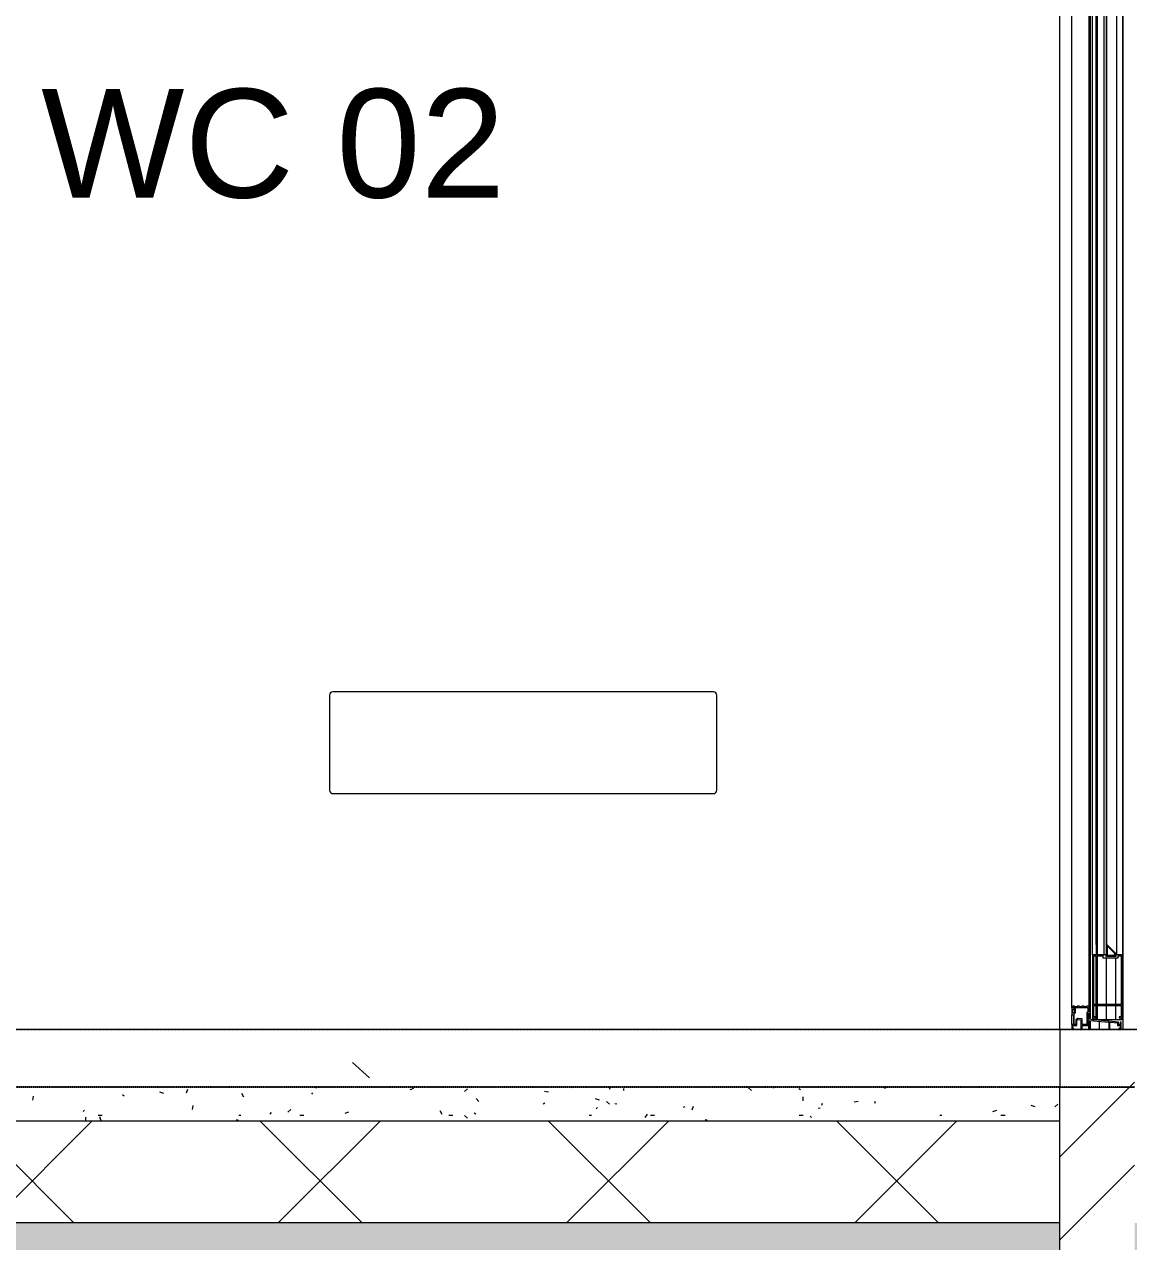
# Model space of a CAD drawing. Header units: millimetres. Extents: x -12186 to 152825, y -4386 to 9463.
# Drawn here: x 100770 to 102395, y -312 to 1480 of the extents above; entities that cross this region are included whole.
import ezdxf

# ---------------------------------------------------------------- set-up
doc = ezdxf.new("R2010")
doc.units = ezdxf.units.MM
doc.linetypes.add('1000 Dashed', pattern=[2, 1, -1])
doc.linetypes.add('Dash 1_5mm', pattern=[3, 1.5, -1.5])
for name, color, linetype, lineweight in [('A-AREA-IDEN', 2, 'Continuous', 5), ('A-DETL', 90, 'Continuous', 5), ('A-DETL-GENF', 92, 'Continuous', 5), ('A-DETL-MEDM', 33, 'Continuous', 18), ('A-DETL-THIN', 151, 'Continuous', 5), ('A-DOOR', 31, 'Continuous', 5), ('A-FLOR', 192, 'Continuous', 9), ('A-FLOR-LEVL', 51, 'Continuous', 5), ('A-FLOR-PATT', 8, 'Continuous', 9), ('A-WALL', 113, 'Continuous', 9), ('A-WALL-PATT', 111, 'Continuous', 9), ('P-SANR-FIXT', 6, 'Continuous', 5)]:
    doc.layers.add(name, color=color, linetype=linetype, lineweight=lineweight)
doc.styles.add('Arial_5', font='arial.ttf', dxfattribs={"height": 160})

# ---------------------------------------------------------------- blocks, each defined once
blk = doc.blocks.new('Washhandbasin - Washhandbasin-27262-Section 3')
at = {"layer": 'P-SANR-FIXT'}
for p, q in [((-6291.7, 492.2), (-6291.7, 352.2)), ((-5726.7, 497.2), (-6286.7, 497.2)), ((-5721.7, 352.2), (-5721.7, 492.2)), ((-6286.7, 347.2), (-5726.7, 347.2))]:
    blk.add_line(p, q, dxfattribs=at)
for centre, start, end in [((-6286.7, 492.2), 90, 180), ((-5726.7, 492.2), 0, 90), ((-6286.7, 352.2), 180, 270), ((-5726.7, 352.2), 270, 360)]:
    blk.add_arc(centre, 5, start, end, dxfattribs=at)
blk = doc.blocks.new('Door Aluminium - Single Opening Out with Cill - Door Aluminium Single Opening Out with Cill 900x2100-V336-Section 3')
at = {"layer": 'A-DOOR'}
for p, q in [((-5199.2, 32.1), (-5199.2, 2070)), ((-5124.2, 2070), (-5124.2, 0)), ((-5173.7, 25.4), (-5173.7, 2055)), ((-5171.9, 2055), (-5171.9, 14.4)), ((-5168.4, 110), (-5168.4, 1972)), ((-5161.7, 1974.1), (-5161.7, 110)), ((-5151.7, 110), (-5151.7, 1974.1)), ((-5148.4, 1972), (-5148.4, 110)), ((-5132.8, 110.2), (-5132.8, 1971.8)), ((-5124.4, 1972), (-5124.4, 110)), ((-5163.4, 125), (-5163.4, 1957)), ((-5147.7, 125.1), (-5147.7, 1956.9)), ((-5163.4, 110), (-5168.4, 110)), ((-5168.4, 110), (-5168.4, 15)), ((-5166.6, 36.8), (-5166.6, 108.2)), ((-5166.6, 108.2), (-5153.2, 108.2)), ((-5163.4, 125), (-5163.4, 110)), ((-5161.7, 125), (-5163.4, 125)), ((-5163.4, 36.6), (-5163.4, 108.2)), ((-5161.7, 110), (-5161.7, 125)), ((-5148.4, 110), (-5161.7, 110)), ((-5161.7, 110), (-5151.7, 110)), ((-5161.7, 108.2), (-5161.7, 36.6)), ((-5153.2, 108.2), (-5153.2, 105.6)), ((-5148.4, 107.4), (-5148.4, 110)), ((-5132.8, 110.2), (-5147.7, 125.1)), ((-5147.7, 125.1), (-5147.7, 107.9)), ((-5147.7, 107.9), (-5134.7, 107.9)), ((-5146.7, 108.9), (-5146.7, 122.7)), ((-5146.7, 122.7), (-5135.7, 111.7)), ((-5135.7, 108.9), (-5146.7, 108.9)), ((-5135.7, 111.7), (-5135.7, 108.9)), ((-5135.7, 108.9), (-5135.7, 111.7)), ((-5134.7, 107.9), (-5134.7, 110.2)), ((-5134.7, 110.2), (-5132.8, 110.2)), ((-5124.4, 110), (-5134.4, 110)), ((-5134.4, 110), (-5134.4, 107.4)), ((-5131, 105.6), (-5131, 108.2)), ((-5131, 108.2), (-5126.2, 108.2)), ((-5126.2, 108.2), (-5126.2, 36.8)), ((-5124.4, 15), (-5124.4, 110)), ((-5153.2, 105.6), (-5131, 105.6)), ((-5134.4, 107.4), (-5148.4, 107.4)), ((-5148.4, 105.6), (-5148.4, 36.8)), ((-5134.4, 36.8), (-5134.4, 105.6)), ((-5126.2, 36.8), (-5166.6, 36.8)), ((-5199.2, 32.5), (-5195.2, 32.5)), ((-5195.4, 32.1), (-5199.2, 32.1)), ((-5199.2, 32.1), (-5199.2, 21.6)), ((-5199.2, 21.6), (-5196.8, 21.6)), ((-5199.2, 7.4), (-5199.2, 21.6)), ((-5197.5, 24.3), (-5197.5, 29.3)), ((-5197.5, 29.3), (-5195.4, 29.3)), ((-5195.4, 24.3), (-5197.5, 24.3)), ((-5194.9, 34.4), (-5197.2, 34.4)), ((-5196.8, 21.6), (-5196.8, 7.4)), ((-5195.4, 29.3), (-5195.4, 32.1)), ((-5195.4, 7.4), (-5195.4, 24.3)), ((-5195.2, 32.5), (-5195.2, 24.3)), ((-5195.2, 24.3), (-5193.9, 24.3)), ((-5194.9, 33.4), (-5194.9, 34.4)), ((-5191.4, 33.4), (-5194.9, 33.4)), ((-5193.9, 32.5), (-5175.6, 32.5)), ((-5193.9, 24.3), (-5193.9, 32.5)), ((-5187.9, 34.4), (-5191.4, 34.4)), ((-5191.4, 34.4), (-5191.4, 33.4)), ((-5187.9, 33.4), (-5187.9, 34.4)), ((-5184.4, 33.4), (-5187.9, 33.4)), ((-5180.9, 34.4), (-5184.4, 34.4)), ((-5184.4, 34.4), (-5184.4, 33.4)), ((-5180.9, 33.4), (-5180.9, 34.4)), ((-5177.4, 33.4), (-5180.9, 33.4)), ((-5173.9, 34.4), (-5177.4, 34.4)), ((-5177.4, 34.4), (-5177.4, 33.4)), ((-5175.6, 24.8), (-5177, 24.8)), ((-5177, 24.8), (-5177, 7.8)), ((-5175.7, 7.8), (-5175.7, 23.3)), ((-5175.7, 23.3), (-5172.9, 23.3)), ((-5175.6, 32.5), (-5175.6, 24.8)), ((-5174.1, 26.4), (-5174.1, 30.9)), ((-5174.1, 30.9), (-5171.9, 30.9)), ((-5171.9, 26.4), (-5174.1, 26.4)), ((-5173.7, 14.6), (-5173.7, 23.6)), ((-5171.9, 30.9), (-5171.9, 32.4)), ((-5171.9, 24.3), (-5171.9, 26.4)), ((-5166.6, 18.5), (-5166.6, 35)), ((-5166.6, 35), (-5126.2, 35)), ((-5163.4, 18.5), (-5166.6, 18.5)), ((-5163.4, 14.3), (-5163.4, 34.8)), ((-5163.4, 16.9), (-5163.4, 18.5)), ((-5161.7, 34.8), (-5161.7, 14.3)), ((-5148.4, 34.8), (-5148.4, 14.3)), ((-5134.4, 14.3), (-5134.4, 34.8)), ((-5126.2, 18.5), (-5129.4, 18.5)), ((-5129.4, 18.5), (-5129.4, 16.9)), ((-5126.2, 35), (-5126.2, 18.5)), ((-5196.8, 7.4), (-5199.2, 7.4)), ((-5199.2, 7.4), (-5199.2, 0)), ((-5197.5, 1.4), (-5197.5, 5.9)), ((-5197.5, 5.9), (-5191.7, 5.9)), ((-5196.2, 1.4), (-5197.5, 1.4)), ((-5196.2, 0), (-5196.2, 1.4)), ((-5193.2, 7.4), (-5195.4, 7.4)), ((-5190.9, 16.2), (-5193.2, 13.9)), ((-5193.2, 13.9), (-5193.2, 7.4)), ((-5191.7, 13.3), (-5190.3, 14.7)), ((-5191.7, 5.9), (-5191.7, 13.3)), ((-5183.8, 15.6), (-5190.9, 16.2)), ((-5190.3, 14.7), (-5185.6, 14.3)), ((-5185.6, 14.3), (-5185.6, 0)), ((-5183.8, 7.4), (-5183.8, 15.6)), ((-5174.6, 7.4), (-5183.8, 7.4)), ((-5183.8, 0), (-5183.8, 5.9)), ((-5183.8, 5.9), (-5174.6, 5.9)), ((-5177, 7.8), (-5175.7, 7.8)), ((-5130.3, 10.9), (-5175.4, 14.9)), ((-5175.4, 14.9), (-5175.4, 9.6)), ((-5175.4, 9.6), (-5174.6, 9.6)), ((-5174.6, 9.6), (-5174.6, 7.4)), ((-5174.6, 5.9), (-5174.6, 0)), ((-5173.7, 10.6), (-5173.7, 12.3)), ((-5173.1, 0), (-5173.1, 13.2)), ((-5173.1, 13.2), (-5144.7, 10.7)), ((-5171.9, 12.3), (-5171.9, 0)), ((-5168.4, 15), (-5166.6, 15)), ((-5163.4, 14.3), (-5168.4, 14.3)), ((-5166.6, 15), (-5166.6, 16.9)), ((-5166.6, 16.9), (-5163.4, 16.9)), ((-5161.7, 14.3), (-5163.4, 14.3)), ((-5148.4, 14.3), (-5161.7, 14.3)), ((-5158.7, 11.9), (-5158.7, 0)), ((-5134.4, 14.3), (-5148.4, 14.3)), ((-5144.7, 12.3), (-5144.7, 14.3)), ((-5144.7, 10.7), (-5144.7, 0)), ((-5143.2, 0), (-5143.2, 10.5)), ((-5143.2, 10.5), (-5131.8, 9.6)), ((-5124.4, 14.3), (-5134.4, 14.3)), ((-5131.8, 9.6), (-5131.8, 5.9)), ((-5131.8, 5.9), (-5128.1, 5.9)), ((-5130.3, 7.4), (-5130.3, 10.9)), ((-5128.1, 7.4), (-5130.3, 7.4)), ((-5128.1, 1.4), (-5129.7, 1.4)), ((-5129.7, 1.4), (-5129.7, 0)), ((-5129.4, 16.9), (-5126.2, 16.9)), ((-5126.2, 10.6), (-5128.1, 10.6)), ((-5128.1, 10.6), (-5128.1, 7.4)), ((-5128.1, 5.9), (-5128.1, 1.4)), ((-5126.2, 16.9), (-5126.2, 15)), ((-5126.2, 15), (-5124.4, 15)), ((-5126.2, 0), (-5126.2, 10.6)), ((-5199.2, 0), (-5196.2, 0)), ((-5185.6, 0), (-5183.8, 0)), ((-5174.6, 0), (-5173.1, 0)), ((-5144.7, 0), (-5143.2, 0)), ((-5129.7, 0), (-5126.2, 0))]:
    blk.add_line(p, q, dxfattribs=at)
for centre, radius, start, end in [((-5197.2, 32.4), 2, 90, 177.134), ((-5173.9, 32.4), 2, 0, 90), ((-5172.9, 24.3), 1, 270, 0)]:
    blk.add_arc(centre, radius, start, end, dxfattribs=at)

msp = doc.modelspace()

# ---------------------------------------------------------------- hatches: boundary and pattern name
at = {"layer": 'A-DETL-GENF'}
h = msp.add_hatch(dxfattribs=at)
h.set_pattern_fill('FP_113', color=135, style=0, pattern_type=2)
h.set_pattern_definition([(45, (103927.5, 5539.62), (0, 424.264), [300, -300]), (45, (103857, 5610.12), (0, 424.264), [300, -300]), (45, (103786, 5681.12), (0, 424.264), [300, -300]), (135, (104210.5, 5751.62), (-424.264, 3e-14), [300, -300]), (135, (104281, 5822.12), (-424.264, 3e-14), [300, -300]), (135, (104352, 5893.12), (-424.264, 3e-14), [300, -300])])
h.paths.add_polyline_path([(94510.3, -1312.7), (112007.4, -1312.7), (112007.4, 5.8), (110837.6, -420), (108542.2, -420), (108542.2, -552.5), (108857.2, -552.5), (108857.2, -852.5), (107957.2, -852.5), (107957.2, -552.5), (108272.2, -552.5), (108272.2, -285), (104620.2, -285), (104620.2, -552.5), (104903.2, -552.5), (104903.2, -852.5), (104203.2, -852.5), (104203.2, -552.5), (104486.2, -545), (104486.2, -285), (102404.2, -285), (102404.2, -552.5), (102699.2, -552.5), (102699.2, -852.5), (101999.2, -852.5), (101999.2, -552.5), (102294.2, -552.5), (102294.2, -285), (99978.2, -285), (99978.2, -552.5), (100293.2, -552.5), (100293.2, -852.5), (99393.2, -852.5), (99393.2, -552.5), (99708.2, -552.5), (99703.8, -20), (96208.2, -20), (96208.2, -120), (84156, -120), (84156, -1312.7), (94493.2, -1312.7)])
h = msp.add_hatch(dxfattribs=at)
h.set_pattern_fill('FP_154', style=0, pattern_type=2)
h.set_pattern_definition([(0, (143394.4, 34985.73), (132, 228), [6, -201, 3, -87, -219]), (0, (143394.4, 34985.73), (132, 228), [-297, 6, -213]), (10, (143337.4, 35108.73), (80.6761, 285.3443), [3, -51, 6, -159, -201]), (10, (143337.4, 35108.73), (80.6761, 285.3443), [-219, 3, -198]), (20, (143307.39, 35012.73), (133.47095, 220.97625), [6, -165, 3, -123, -102]), (20, (143307.39, 35012.73), (133.47095, 220.97625), [-297, 6, -96]), (30, (143394.4, 34994.73), (-21.9693, 254.0519), [3, -99, 6, -147, -198]), (30, (143394.4, 34994.73), (-21.9693, 254.0519), [-255, 3, -195]), (40, (143310.39, 35060.73), (33.8359, 216.37036), [6, -132, 3, -84, -159]), (40, (143310.39, 35060.73), (33.8359, 216.37036), [-225, 6, -153]), (50, (143355.39, 34952.73), (-80.2479, 235.7335), [3, -111, 6, -183, -96]), (50, (143355.39, 34952.73), (-80.2479, 235.7335), [-303, 3, -93]), (60, (143364.39, 34973.73), (-99.473, 223.70766), [6, -123, 3, -144, -117]), (60, (143364.39, 34973.73), (-99.473, 223.70766), [-276, 6, -111]), (70, (143331.39, 34937.73), (-109.89227, 215.58685), [3, -57, 6, -96, -135]), (70, (143331.39, 34937.73), (-109.89227, 215.58685), [-162, 3, -132]), (80, (143346.4, 35114.73), (-208.5653, 164.71945), [6, -132, 3, -156, -153]), (80, (143346.4, 35114.73), (-208.5653, 164.71945), [-297, 6, -147]), (90, (143364.4, 34985.73), (-264, 111), [3, -93, 6, -183, -189]), (90, (143364.4, 34985.73), (-264, 111), [-285, 3, -186]), (100, (143316.39, 35078.73), (-239.1082, 146.7081), [6, -117, 3, -96, -225]), (100, (143316.39, 35078.73), (-239.1082, 146.7081), [-222, 6, -219]), (110, (143295.39, 34907.73), (-223.5259, 87.8475), [3, -78, 6, -159, -177]), (110, (143295.39, 34907.73), (-223.5259, 87.8475), [-246, 3, -174]), (120, (143214.4, 34943.73), (-291.8461, 25.4923), [6, -201, 3, -93, -129]), (120, (143214.4, 34943.73), (-291.8461, 25.4923), [-303, 6, -123]), (130, (143280.39, 34877.73), (-288.3003, 63.55263), [3, -66, 6, -129, -171]), (130, (143280.39, 34877.73), (-288.3003, 63.55263), [-204, 3, -168]), (140, (143190.39, 35117.73), (-209.02667, -20.4169), [6, -108, 3, -93, -132]), (140, (143190.39, 35117.73), (-209.02667, -20.4169), [-210, 6, -126]), (150, (143439.4, 34859.73), (-236.325, -175.3269), [3, -84, 6, -186, -174]), (150, (143439.4, 34859.73), (-236.325, -175.3269), [-279, 3, -171]), (160, (143241.39, 35027.73), (-229.6926, -139.8761), [6, -126, 3, -114, -189]), (160, (143241.39, 35027.73), (-229.6926, -139.8761), [-249, 6, -183]), (170, (143259.39, 34955.73), (-211.4765, -145.4878), [3, -99, 6, -135, -135]), (170, (143259.39, 34955.73), (-211.4765, -145.4878), [-243, 3, -132])])
h.paths.add_polyline_path([(101061, -135), (102294.2, -135), (102294.2, -85), (99988.7, -85), (99988.7, -135), (100842.1, -135)])
h = msp.add_hatch(dxfattribs=at)
h.set_pattern_fill('FP_155', style=0, pattern_type=2)
h.set_pattern_definition([(45, (103963, 5504.12), (-212.132, 212.132), []), (135, (103963, 5504.12), (-212.132, -212.132), [])])
h.paths.add_polyline_path([(99988.7, -285), (102294.2, -285), (102294.2, -135), (99988.7, -135), (99988.7, -234.7)])
at = {"layer": 'A-FLOR-PATT', "lineweight": 5}
h = msp.add_hatch(dxfattribs=at)
h.set_pattern_fill('FP_116', color=256, style=0, pattern_type=2)
h.set_pattern_definition([(50, (103963, 5504.1), (728.737, -63.756), [76.2, -838.2]), (355, (103963, 5504.1), (-140.97, 764.23), [60.96, -670.56]), (100.451, (104023.7, 5498.8), (587.77, 700.47), [64.76, -712.36]), (46.184, (103963, 5707.3), (1084.32, -168.17), [114.3, -1257.3]), (96.636, (104053.3, 5693.3), (949.61, 989.71), [97.14, -1068.54]), (351.184, (103963, 5707.3), (949.62, 989.7), [91.44, -1005.84]), (21, (104064.6, 5656.5), (606.46, -409.06), [76.2, -838.2]), (326, (104064.6, 5656.5), (247.21, 736.75), [60.96, -670.56]), (71.451, (104115.1, 5622.4), (853.67, 327.685), [64.76, -712.36]), (37.5, (103963, 5504.12), (12.355, 338.22), [33.528, -628.904, 33.528, -647.192, -673.1]), (37.5, (103963, 5504.12), (12.355, 338.22), [-1343.152, 33.528, -639.572]), (7.5, (103963, 5504.12), (267.279, 400.722), [33.528, -354.584, 33.528, -613.664, -256.54]), (7.5, (103963, 5504.12), (267.279, 400.722), [-1035.304, 33.528, -223.012]), (327.5, (103736.42, 5504.12), (542.363, -22.915), [33.528, -220.472, 33.528, -1810.512]), (327.5, (103736.42, 5504.12), (542.363, -22.915), [-287.528, -758.952, 33.528, -1018.032]), (317.5, (103634.8, 5504.1), (592.517, 101.707), [33.528, -296.672, 33.528, -492.76, -746.76]), (317.5, (103634.8, 5504.1), (592.517, 101.707), [-856.49, 33.53, -713.23])])
h.paths.add_polyline_path([(108272.2, -85), (108272.2, 0), (99962.2, 0), (99962.2, -85), (108066.7, -85)])
at = {"layer": 'A-WALL-PATT', "lineweight": 5}
h = msp.add_hatch(dxfattribs=at)
h.set_pattern_fill('FP_115', color=256, style=0, pattern_type=2)
h.set_pattern_definition([(45, (103963, 5504.12), (-251.447, 251.447), []), (45, (103963, 5885.12), (-251.447, 251.447), [])])
h.paths.add_polyline_path([(102404.2, -552.5), (102404.2, 0), (102294.2, 0), (102294.2, -552.5), (102374.6, -552.5)])
h.paths.add_polyline_path([(102294.2, 2100), (102404.2, 2100), (102404.2, 3100), (102294.2, 3100), (102294.2, 2101)])

# ---------------------------------------------------------------- linework, layer by layer
at = {"layer": 'A-DETL', "linetype": 'Dash 1_5mm', "lineweight": 25}
msp.add_line((102404.2, -85), (99988.7, -85), dxfattribs=at)
at = {"layer": 'A-DETL-MEDM'}
for p, q in [((102294.2, -285), (99978.2, -285)), ((102294.2, -552.5), (102294.2, -285))]:
    msp.add_line(p, q, dxfattribs=at)
at = {"layer": 'A-DETL-THIN'}
for p, q in [((102294.2, -85), (99988.7, -85)), ((102294.2, -135), (102294.2, -85)), ((102294.2, -135), (99988.7, -135)), ((102294.2, -285), (102294.2, -135))]:
    msp.add_line(p, q, dxfattribs=at)
at = {"layer": 'A-FLOR'}
for p, q in [((108272.2, 0), (100084.2, 0)), ((102294.2, -85), (102404.2, -85))]:
    msp.add_line(p, q, dxfattribs=at)
at = {"layer": 'A-FLOR-LEVL', "linetype": '1000 Dashed'}
msp.add_line((81425.9, 0), (114565, 0), dxfattribs=at)
at = {"layer": 'A-WALL'}
msp.add_line((102294.2, 0), (102294.2, 2100), dxfattribs=at)
at = {"layer": 'A-WALL', "lineweight": 18}
for p, q in [((102294.2, 0), (102294.2, -85)), ((102404.2, 0), (102294.2, 0))]:
    msp.add_line(p, q, dxfattribs=at)

# ---------------------------------------------------------------- block references
at = {"layer": 'A-DOOR'}
msp.add_blockref('Door Aluminium - Single Opening Out with Cill - Door Aluminium Single Opening Out with Cill 900x2100-V336-Section 3', (107510.9, 0), dxfattribs=at)
at = {"layer": 'P-SANR-FIXT'}
msp.add_blockref('Washhandbasin - Washhandbasin-27262-Section 3', (107510.9, 0), dxfattribs=at)

# ---------------------------------------------------------------- texts
at = {"layer": 'A-AREA-IDEN', "insert": (100794.7, 1384.9), "char_height": 160, "width": 873.839, "attachment_point": 1, "style": 'Arial_5'}
msp.add_mtext('WC 02', dxfattribs=at)

doc.saveas('drawing.dxf')
